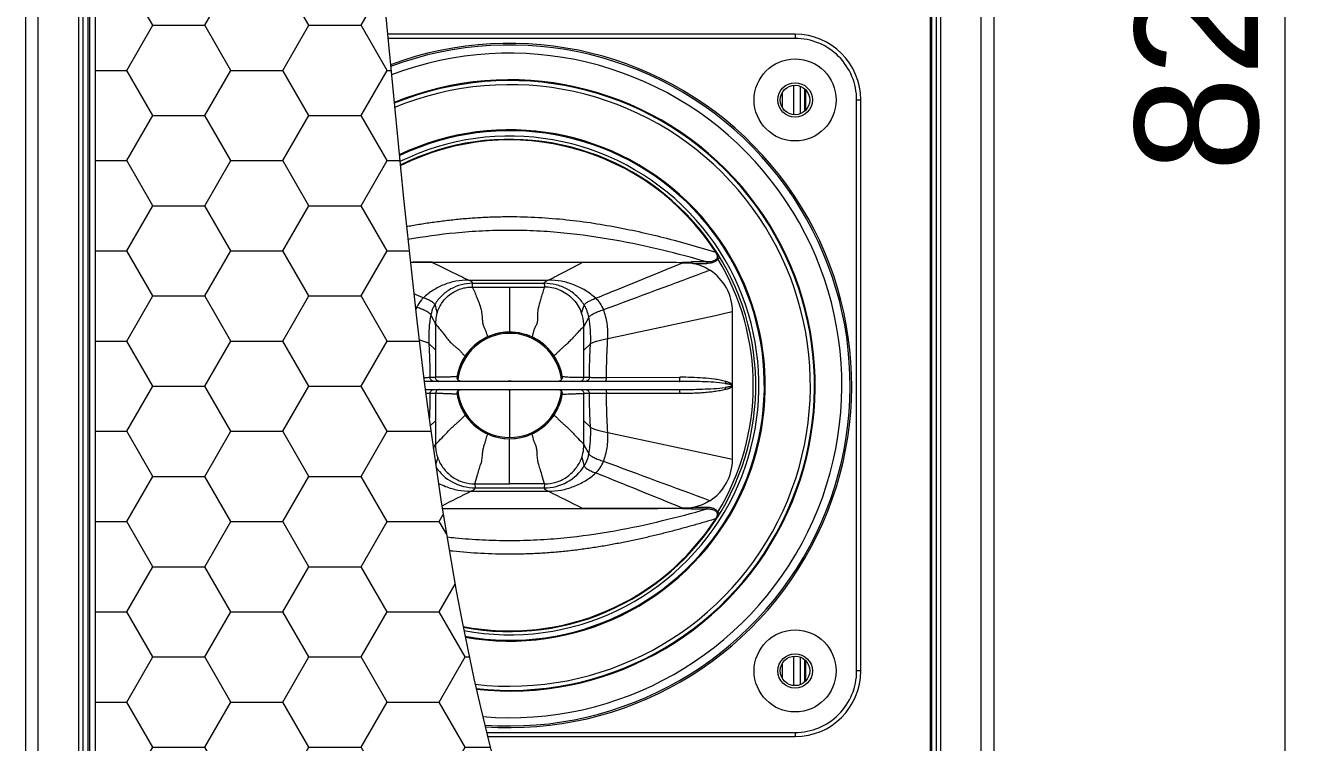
# Model space of a CAD drawing. Header units: millimetres. Extents: x 1177 to 2959, y 93 to 1353.
# Drawn here: x 1466.8 to 1623.3, y 764.9 to 852.3 of the extents above; entities that cross this region are included whole.
import ezdxf

# ---------------------------------------------------------------- set-up
doc = ezdxf.new("R2010")
doc.units = ezdxf.units.MM
doc.header["$LTSCALE"] = 0.1
doc.layers.get('0').update_dxf_attribs({"lineweight": 13})
doc.layers.get('Defpoints').update_dxf_attribs({"lineweight": 9})
doc.layers.add('标注', color=251, linetype='Continuous', lineweight=9)
doc.styles.get("Standard").update_dxf_attribs({"font": 'arial.ttf'})
doc.dimstyles.new('STANDARD 6', dxfattribs={"dimscale": 6, "dimtxt": 2.5, "dimasz": 1.5, "dimexe": 0.5, "dimexo": 0.5, "dimgap": 0.5, "dimtad": 1, "dimtoh": 1, "dimdec": 1, "dimzin": 9, "dimdsep": 46, "dimtxsty": 'Standard', "dimcen": 0, "dimclrd": 256, "dimclre": 256, "dimclrt": 256, "dimadec": 0, "dimazin": 0, "dimtp": 0.01, "dimtm": 0.01, "dimtfac": 1, "dimtdec": 1, "dimtofl": 0, "dimtmove": 0, "dimatfit": 3, "dimfxl": 1, "dimtolj": 1, "dimtzin": 4, "dimlwd": -1, "dimlwe": -1, "dimarcsym": 0})

# ---------------------------------------------------------------- blocks, each defined once
blk = doc.blocks.new('*D9')
at = {"layer": 'Defpoints', "color": 0, "transparency": 16777216}
for p in [(1583.77, 1261.93), (1583.77, 441.93), (1620.26, 441.93)]:
    blk.add_point(p, dxfattribs=at)
at = {"layer": '标注', "transparency": 16777216}
for p, q in [((1586.77, 1261.93), (1623.26, 1261.93)), ((1620.26, 1252.93), (1620.26, 450.93)), ((1586.77, 441.93), (1623.26, 441.93))]:
    blk.add_line(p, q, dxfattribs=at)
for points in [[(1618.76, 1252.93), (1621.76, 1252.93), (1620.26, 1261.93)], [(1618.76, 450.93), (1621.76, 450.93), (1620.26, 441.93)]]:
    blk.add_solid(points, dxfattribs=at)
at = {"layer": '标注', "transparency": 16777216, "insert": (1609.6, 851.93), "char_height": 15, "attachment_point": 5, "rotation": 90}
blk.add_mtext('\\A1;820', dxfattribs=at)

msp = doc.modelspace()

# ---------------------------------------------------------------- hatches: boundary and pattern name
at = {"layer": '标注'}
h = msp.add_hatch(dxfattribs=at)
h.set_pattern_fill('HONEY', color=256, scale=2)
h.set_pattern_definition([(0, (1177.4635, 93.427), (9.525, 5.49926), [6.35, -12.7]), (120, (1177.4635, 93.427), (-9.525, 5.49926), [6.35, -12.7]), (60, (1177.4635, 93.427), (2e-08, 10.998523), [-12.7, 6.35])])
edge = h.paths.add_edge_path()
edge.add_line((1475.3, 446.93), (1576.27, 446.93))
edge.add_line((1576.27, 446.93), (1576.27, 674.27))
edge.add_spline(control_points=[(1576.27, 674.27), (1564.79, 685.71), (1502.4, 755.33), (1521.47, 886.72), (1483.93, 977.45), (1475.3, 995.99)], knot_values=[32.949858, 32.949858, 32.949858, 32.949858, 80.87774, 314.174478, 375.459085, 375.459085, 375.459085, 375.459085], degree=3, periodic=0)
edge.add_line((1475.3, 995.99), (1475.3, 446.93))

# ---------------------------------------------------------------- linework, layer by layer
for p, q in [((1466.78, 1256.93), (1466.78, 446.93)), ((1468.31, 446.93), (1468.31, 1256.93)), ((1473.24, 1256.93), (1473.24, 446.93)), ((1473.74, 1256.93), (1473.74, 446.93)), ((1474.35, 1256.93), (1474.35, 446.93)), ((1474.55, 1256.93), (1474.55, 446.93)), ((1577.02, 1256.93), (1577.02, 446.93)), ((1577.22, 1256.93), (1577.22, 446.93)), ((1577.83, 446.93), (1577.83, 1256.93)), ((1578.33, 446.93), (1578.33, 1256.93)), ((1583.26, 446.93), (1583.26, 1256.93)), ((1584.79, 1256.93), (1584.79, 446.93)), ((1560.58, 851.23), (1510.89, 851.23)), ((1560.58, 851.23), (1560.58, 850.73)), ((1560.58, 850.73), (1510.93, 850.73)), ((1560.44, 841.47), (1560.44, 844.98)), ((1559.04, 842.33), (1559.04, 844.11)), ((1561.18, 844.88), (1561.18, 841.57)), ((1561.77, 841.9), (1561.77, 844.54)), ((1561.83, 844.46), (1561.83, 841.99)), ((1568.08, 843.23), (1568.58, 843.23)), ((1568.08, 773.63), (1568.08, 843.23)), ((1568.58, 773.63), (1568.58, 843.23)), ((1550.97, 824.73), (1550.91, 824.68)), ((1513.67, 823.44), (1516.35, 823.43)), ((1534.62, 823.43), (1516.35, 823.43)), ((1534.62, 823.43), (1546.85, 823.45)), ((1546.85, 823.39), (1546.85, 823.45)), ((1549.82, 823.48), (1547.95, 823.48)), ((1547.95, 823.39), (1547.95, 823.48)), ((1548.22, 823.3), (1549.82, 823.3)), ((1549.82, 823.48), (1549.82, 823.3)), ((1551.12, 824.24), (1550.97, 824.55)), ((1551.15, 823.87), (1551.41, 824.03)), ((1521.23, 820.43), (1525.78, 820.43)), ((1525.78, 820.43), (1526.32, 820.43)), ((1525.78, 820.43), (1525.78, 814.93)), ((1526.32, 820.43), (1530.03, 820.43)), ((1522.22, 818.02), (1522.21, 818.04)), ((1522.22, 818.03), (1522.21, 818.04)), ((1552.95, 808.54), (1552.95, 817.43)), ((1516.74, 815.93), (1516.73, 815.93)), ((1516.73, 815.83), (1516.73, 815.93)), ((1516.73, 815.83), (1516.73, 812.77)), ((1535.44, 816.74), (1534.83, 815.63)), ((1535.44, 816.74), (1534.83, 815.63)), ((1534.83, 809.43), (1534.83, 815.63)), ((1517.72, 814.71), (1517.72, 814.7)), ((1517.78, 814.65), (1517.79, 814.64)), ((1533.86, 814.63), (1533.85, 814.62)), ((1533.9, 814.66), (1533.89, 814.65)), ((1516.73, 812.77), (1515.93, 813.53)), ((1516.73, 812.77), (1516.73, 809.43)), ((1535.64, 813.5), (1534.83, 812.75)), ((1516.07, 809.43), (1516.73, 809.43)), ((1534.83, 809.43), (1535.5, 809.43)), ((1537.57, 809.42), (1546.54, 809.43)), ((1546.46, 808.93), (1515.37, 808.93)), ((1515.49, 807.93), (1546.47, 807.93)), ((1516.73, 807.43), (1516.07, 807.44)), ((1516.73, 807.43), (1516.73, 804.11)), ((1525.78, 807.89), (1525.78, 802.08)), ((1535.5, 807.44), (1534.83, 807.43)), ((1534.83, 804.12), (1534.83, 807.43)), ((1546.55, 807.44), (1537.57, 807.45)), ((1552.95, 799.43), (1552.95, 808.32)), ((1516.08, 803.49), (1516.73, 804.11)), ((1516.73, 804.11), (1516.73, 801.23)), ((1534.83, 804.12), (1535.64, 803.35)), ((1534.83, 801.23), (1534.83, 804.12)), ((1516.47, 800.74), (1516.73, 801.23)), ((1517.67, 802.2), (1517.68, 802.21)), ((1517.72, 802.25), (1517.73, 802.26)), ((1525.78, 796.43), (1525.78, 801.93)), ((1533.85, 802.25), (1533.86, 802.24)), ((1533.89, 802.21), (1533.9, 802.2)), ((1535.44, 800.12), (1534.83, 801.23)), ((1537.74, 802.71), (1552.95, 799.43)), ((1517.01, 799.62), (1516.75, 798.78)), ((1517.1, 799.4), (1517.01, 799.62)), ((1534.56, 799.63), (1534.47, 799.4)), ((1534.56, 799.63), (1534.87, 798.62)), ((1521.53, 796.43), (1521.81, 797.38)), ((1530.03, 796.43), (1529.76, 797.38)), ((1521.08, 795.53), (1530.49, 795.53)), ((1521.53, 796.43), (1521.57, 795.95)), ((1521.53, 796.43), (1525.78, 796.43)), ((1526.31, 796.43), (1525.78, 796.43)), ((1530.03, 796.43), (1526.31, 796.43)), ((1530.03, 796.43), (1530, 795.95)), ((1517.56, 793.43), (1534.64, 793.43)), ((1546.86, 793.47), (1546.86, 793.41)), ((1547.94, 793.38), (1547.95, 793.47)), ((1547.94, 793.38), (1549.82, 793.38)), ((1549.82, 793.57), (1548.22, 793.57)), ((1549.82, 793.57), (1549.82, 793.38)), ((1550.91, 792.18), (1550.98, 792.32)), ((1550.91, 792.18), (1550.97, 792.14)), ((1551.15, 792.99), (1551.41, 792.83)), ((1560.44, 771.89), (1560.44, 775.4)), ((1561.18, 775.3), (1561.18, 771.99)), ((1561.77, 772.32), (1561.77, 774.96)), ((1561.83, 774.88), (1561.83, 772.41)), ((1559.04, 772.75), (1559.04, 774.53)), ((1568.58, 773.63), (1568.08, 773.63)), ((1522.96, 766.13), (1560.58, 766.13)), ((1523.08, 765.63), (1560.58, 765.63)), ((1560.58, 766.13), (1560.58, 765.63))]:
    msp.add_line(p, q)
for centre, radius in [((1560.58, 843.23), 5), ((1560.58, 843.23), 2.1), ((1560.57, 843.22), 1.8), ((1560.58, 773.63), 5), ((1560.58, 773.63), 2.1), ((1560.57, 773.64), 1.8)]:
    msp.add_circle(centre, radius)
for centre, radius, start, end in [((1560.58, 843.23), 8, 0, 90), ((1525.78, 808.43), 41.7, 265.8803, 110.4033), ((1525.78, 808.43), 41.5, 265.792, 110.4767), ((1560.58, 843.23), 7.5, 359.9996, 90.0004), ((1525.78, 808.43), 40.5, 265.3405, 110.8548), ((1525.78, 808.43), 37.25, 263.7406, 112.2288), ((1525.78, 808.43), 37.16, 263.691, 112.2722), ((1525.78, 808.43), 36.66, 263.4263, 112.5044), ((1525.78, 808.43), 31.16, 259.9934, 115.6052), ((1525.78, 808.43), 31.05, 259.9139, 115.6787), ((1525.78, 808.43), 30.39, 259.4262, 116.1305), ((1525.78, 808.43), 30, 259.1253, 116.4104), ((1525.78, 808.43), 29.92, 32.894, 116.4662), ((1545.58, 821.99), 5.97, 25.4173, 26.8227), ((1517.1, -1134.07), 1957.51, 90.02184, 90.10027), ((1525.78, 808.43), 29.7, 328.6722, 31.3277), ((1054.48, 2136.88), 1404.75, 290.09859, 290.66274), ((1546.95, 817.43), 6, 359.998, 57.5138), ((1525.75, 2640.61), 1819.34, 269.84275, 270.14903), ((1387.71, 833.07), 134.12, 354.5938, 354.7873), ((1525.75, 3066.33), 2245.45, 269.88577, 270.10826), ((1674.1, 832.89), 144.61, 184.7629, 184.942), ((1964.85, 2024.45), 1287.81, 249.52025, 249.52962), ((1866.9, 994.28), 392.97, 206.8111, 206.9904), ((1845.96, 919.45), 344.5, 197.0766, 197.2468), ((1521.26, 815.93), 4.52, 168.062, 179.9509), ((1530.12, 815.66), 4.71, 19.4525, 22.519), ((1203.71, 922.77), 347.27, 342.3085, 342.4801), ((1530.01, 815.63), 4.82, 3.6819, 19.417), ((889.48, 3851.21), 3105.48, 282.049, 282.33602), ((1530.07, 815.63), 4.76, 0.0001, 3.6806), ((1525.78, 808.43), 6.5, 9.5988, 170.4018), ((1525.78, 808.43), 6.35, 6.1108, 173.894), ((1525.78, 808.43), 6.5, 65.1593, 89.9983), ((1525.79, 808.43), 6.51, 146.7713, 170.3998), ((1525.78, 808.43), 6.35, 186.1061, 353.8913), ((1525.78, 808.43), 0.539, 69.2995, 110.9813), ((1525.78, 808.43), 0.539, 249.1846, 290.8154), ((1525.78, 808.43), 6.5, 189.5976, 350.403), ((1521.49, 801.23), 4.76, 179.9955, 183.6807), ((1525.78, 808.43), 6.5, 245.3601, 294.6438), ((1530.07, 801.23), 4.76, 356.3213, 0.0043), ((1521.55, 801.24), 4.82, 183.6819, 199.6067), ((236.4, -2742.01), 3772.54, 69.61985, 69.8299), ((1546.95, 799.43), 6, 302.5997, 0.0021), ((548.39, -1653.5), 2642.84, 67.80259, 68.0503), ((1792.88, 252.23), 607.5, 116.5779, 116.95442), ((1525.78, 2960.92), 2164.97, 269.88848, 270.11153), ((1259.46, 254.34), 605.27, 62.95742, 63.39818), ((1534.86, 2650.58), 1857.15, 269.99301, 270.37016), ((1525.78, 808.43), 29.92, 259.0654, 327.106), ((1539.01, 797.96), 13.23, 334.8005, 336.2283), ((1560.58, 773.63), 8, 270, 0), ((1560.58, 773.63), 7.5, 269.9996, 0.0004)]:
    msp.add_arc(centre, radius, start, end)
for points, knots in [([(1513.2, 827.81), (1513.44, 827.85), (1514.21, 827.99), (1515.53, 828.21), (1517.18, 828.44), (1518.86, 828.64), (1520.27, 828.78), (1521.42, 828.86), (1522.29, 828.91), (1523.16, 828.96), (1524.03, 828.98), (1524.91, 829.01), (1525.49, 829.01), (1525.78, 829.01)], [0.5055014, 0.5055014, 0.5055014, 0.5055014, 0.533314, 0.5973564, 0.6624472, 0.7285382, 0.7955204, 0.8292987, 0.8632366, 0.8973058, 0.9314753, 0.9657232, 1, 1, 1, 1]), ([(1525.78, 829.01), (1526.95, 829.01), (1529.27, 828.94), (1533.77, 828.58), (1539.13, 827.75), (1545.19, 826.35), (1549.05, 825.25), (1550.91, 824.68)], [0, 0, 0, 0, 0.136771, 0.271481, 0.529672, 0.771573, 1, 1, 1, 1]), ([(1549.82, 823.48), (1548.02, 824), (1544.31, 824.99), (1538.51, 826.23), (1533.39, 826.96), (1529.1, 827.28), (1525.78, 827.36), (1522.47, 827.28), (1518.32, 826.97), (1515.3, 826.55), (1513.37, 826.21)], [0, 0, 0, 0, 0.1146577, 0.2357414, 0.3646453, 0.431819, 0.5000014, 0.5681836, 0.6353573, 0.7554801, 0.7554801, 0.7554801, 0.7554801]), ([(1520.76, 821.28), (1520.39, 821.44), (1518.91, 822.13), (1517.44, 822.86), (1516.35, 823.43)], [0, 0, 0, 0, 0.247589, 1, 1, 1, 1]), ([(1530.48, 821.28), (1530.83, 821.44), (1532.23, 822.13), (1533.6, 822.86), (1534.62, 823.43)], [0, 0, 0, 0, 0.247308, 1, 1, 1, 1]), ([(1546.85, 823.39), (1545.83, 823.4), (1543.8, 823.41), (1540.74, 823.42), (1537.68, 823.43), (1535.64, 823.43), (1534.62, 823.43)], [0, 0, 0, 0, 0.25, 0.5, 0.75, 1, 1, 1, 1]), ([(1536.27, 819.07), (1537.15, 819.42), (1540.69, 820.84), (1544.21, 822.29), (1546.85, 823.39)], [0, 0, 0, 0, 0.249446, 1, 1, 1, 1]), ([(1546.85, 823.45), (1547.04, 823.45), (1547.4, 823.46), (1547.76, 823.47), (1547.95, 823.48)], [0, 0, 0, 0, 0.500099, 1, 1, 1, 1]), ([(1546.85, 823.39), (1547.04, 823.39), (1547.4, 823.38), (1547.77, 823.39), (1547.95, 823.39)], [0, 0, 0, 0, 0.500751, 1, 1, 1, 1]), ([(1547.95, 823.39), (1547.95, 823.39), (1547.96, 823.38), (1547.98, 823.36), (1548.01, 823.35), (1548.04, 823.34), (1548.09, 823.33), (1548.15, 823.31), (1548.2, 823.3), (1548.22, 823.3)], [0, 0, 0, 0, 0.057803, 0.11944, 0.244064, 0.369663, 0.495584, 0.747721, 1, 1, 1, 1]), ([(1548.22, 823.3), (1548.57, 823.22), (1549.24, 823.01), (1549.88, 822.68), (1550.17, 822.49)], [0, 0, 0, 0, 0.500455, 1, 1, 1, 1]), ([(1551.12, 824.24), (1551.12, 824.17), (1551.1, 824.02), (1551, 823.84), (1550.84, 823.7), (1550.65, 823.6), (1550.45, 823.53), (1550.24, 823.49), (1550.03, 823.48), (1549.89, 823.48), (1549.82, 823.48)], [0, 0, 0, 0, 0.124786, 0.249697, 0.374775, 0.499947, 0.625157, 0.750167, 0.875004, 1, 1, 1, 1]), ([(1551.15, 823.87), (1551.12, 823.82), (1551.05, 823.71), (1550.86, 823.54), (1550.57, 823.4), (1550.2, 823.31), (1549.94, 823.3), (1549.82, 823.3)], [0, 0, 0, 0, 0.124998, 0.250072, 0.499717, 0.749777, 1, 1, 1, 1]), ([(1551.19, 824.39), (1551.2, 824.37), (1551.19, 824.33), (1551.16, 824.28), (1551.13, 824.25), (1551.12, 824.24)], [0, 0, 0, 0, 0.367056, 0.651722, 1, 1, 1, 1]), ([(1551.15, 823.87), (1551.15, 823.94), (1551.14, 824.06), (1551.13, 824.18), (1551.12, 824.24)], [0, 0, 0, 0, 0.501385, 1, 1, 1, 1]), ([(1520.76, 821.28), (1520.25, 821.28), (1519.23, 821.18), (1517.77, 820.75), (1516.42, 820.07), (1515.62, 819.46), (1515.26, 819.12)], [0, 0, 0, 0, 0.252362, 0.503218, 0.752318, 1, 1, 1, 1]), ([(1521.28, 820.88), (1520.81, 820.88), (1519.88, 820.76), (1518.58, 820.24), (1517.46, 819.41), (1516.88, 818.68), (1516.65, 818.29)], [0, 0, 0, 0, 0.251301, 0.501695, 0.751178, 1, 1, 1, 1]), ([(1516.95, 817.31), (1517.02, 817.53), (1517.2, 817.97), (1517.57, 818.58), (1518.03, 819.12), (1518.57, 819.58), (1519.18, 819.96), (1519.83, 820.23), (1520.52, 820.4), (1521, 820.43), (1521.23, 820.43)], [0, 0, 0, 0, 0.125005, 0.250001, 0.374998, 0.499999, 0.624997, 0.749999, 0.874999, 1, 1, 1, 1]), ([(1521.28, 820.88), (1521.28, 820.9), (1521.27, 820.94), (1521.24, 820.99), (1521.19, 821.03), (1521.1, 821.1), (1520.95, 821.18), (1520.83, 821.24), (1520.76, 821.28)], [0, 0, 0, 0, 0.072719, 0.156, 0.256069, 0.374662, 0.661566, 1, 1, 1, 1]), ([(1521.23, 820.43), (1521.34, 820.22), (1521.47, 819.9), (1521.65, 819.47), (1521.81, 819.07), (1522.01, 818.6), (1522.15, 818.22), (1522.21, 818.04)], [0, 0, 0, 0, 0.273571, 0.405779, 0.534359, 0.778223, 1, 1, 1, 1]), ([(1530.03, 820.43), (1529.95, 820.22), (1529.85, 819.9), (1529.72, 819.48), (1529.6, 819.08), (1529.46, 818.61), (1529.36, 818.23), (1529.32, 818.05)], [0, 0, 0, 0, 0.273143, 0.405402, 0.533915, 0.777553, 1, 1, 1, 1]), ([(1530, 820.88), (1529.99, 820.9), (1530, 820.93), (1530.02, 820.99), (1530.07, 821.03), (1530.13, 821.08), (1530.21, 821.13), (1530.29, 821.18), (1530.38, 821.23), (1530.45, 821.26), (1530.48, 821.28)], [0, 0, 0, 0, 0.074911, 0.1591, 0.260366, 0.380683, 0.514968, 0.664172, 0.826947, 1, 1, 1, 1]), ([(1534.87, 818.22), (1534.62, 818.63), (1534, 819.38), (1532.81, 820.23), (1531.45, 820.76), (1530.48, 820.88), (1530, 820.88)], [0, 0, 0, 0, 0.248793, 0.498243, 0.748636, 1, 1, 1, 1]), ([(1531.83, 820.08), (1531.54, 820.2), (1530.95, 820.37), (1530.33, 820.43), (1530.03, 820.43)], [0, 0, 0, 0, 0.510052, 1, 1, 1, 1]), ([(1536.27, 819.07), (1535.88, 819.42), (1535.03, 820.05), (1533.61, 820.74), (1532.08, 821.18), (1531.02, 821.28), (1530.48, 821.28)], [0, 0, 0, 0, 0.247672, 0.496726, 0.74757, 1, 1, 1, 1]), ([(1531.83, 820.08), (1532.13, 819.96), (1532.69, 819.67), (1533.44, 819.06), (1534.05, 818.32), (1534.35, 817.76), (1534.47, 817.47)], [0, 0, 0, 0, 0.249997, 0.500008, 0.750008, 1, 1, 1, 1]), ([(1515.26, 819.12), (1515.18, 819.04), (1514.86, 818.7), (1514.61, 818.29), (1514.47, 817.96)], [0, 0, 0, 0, 0.23964, 1, 1, 1, 1]), ([(1516.65, 818.29), (1516.63, 818.32), (1516.59, 818.4), (1516.49, 818.5), (1516.35, 818.61), (1516.11, 818.75), (1515.74, 818.93), (1515.43, 819.05), (1515.26, 819.12)], [0, 0, 0, 0, 0.071937, 0.159161, 0.263794, 0.385291, 0.671391, 1, 1, 1, 1]), ([(1534.87, 818.22), (1534.89, 818.26), (1534.93, 818.34), (1535.04, 818.44), (1535.18, 818.55), (1535.42, 818.69), (1535.79, 818.87), (1536.1, 819), (1536.27, 819.07)], [0, 0, 0, 0, 0.072532, 0.16022, 0.265104, 0.386649, 0.672307, 1, 1, 1, 1]), ([(1537.21, 817.68), (1537.1, 817.95), (1536.84, 818.45), (1536.47, 818.88), (1536.27, 819.07)], [0, 0, 0, 0, 0.51705, 1, 1, 1, 1]), ([(1516.18, 817.03), (1516.16, 817.07), (1516.09, 817.16), (1515.96, 817.27), (1515.79, 817.39), (1515.49, 817.55), (1515.05, 817.74), (1514.67, 817.89), (1514.47, 817.96)], [0, 0, 0, 0, 0.072135, 0.159855, 0.264718, 0.386279, 0.672973, 1, 1, 1, 1]), ([(1516.18, 817.03), (1516.07, 816.48), (1515.91, 815.31), (1515.9, 814.13), (1515.93, 813.53)], [0, 0, 0, 0, 0.481249, 1, 1, 1, 1]), ([(1516.65, 818.29), (1516.59, 818.19), (1516.38, 817.8), (1516.24, 817.36), (1516.18, 817.03)], [0, 0, 0, 0, 0.241931, 1, 1, 1, 1]), ([(1516.95, 817.31), (1516.92, 817.23), (1516.88, 817.09), (1516.85, 816.94), (1516.83, 816.86)], [0, 0, 0, 0, 0.499995, 1, 1, 1, 1]), ([(1523.14, 814.37), (1523.12, 814.41), (1523.08, 814.51), (1523, 814.71), (1522.93, 814.94), (1522.84, 815.17), (1522.72, 815.42), (1522.61, 815.67), (1522.54, 815.95), (1522.51, 816.18), (1522.49, 816.43), (1522.46, 816.81), (1522.43, 817.22), (1522.34, 817.66), (1522.26, 817.9), (1522.22, 818.02)], [0, 0, 0, 0, 0.03776, 0.079718, 0.173793, 0.224664, 0.277545, 0.388033, 0.445671, 0.506172, 0.571129, 0.641739, 0.80378, 0.89695, 1, 1, 1, 1]), ([(1529.32, 818.05), (1529.28, 817.93), (1529.23, 817.69), (1529.19, 817.33), (1529.17, 817), (1529.18, 816.7), (1529.17, 816.43), (1529.15, 816.18), (1529.09, 815.95), (1529, 815.74), (1528.9, 815.55), (1528.8, 815.36), (1528.72, 815.18), (1528.67, 814.99), (1528.63, 814.8), (1528.6, 814.63), (1528.56, 814.47), (1528.53, 814.38), (1528.52, 814.33)], [0, 0, 0, 0, 0.101407, 0.193796, 0.278375, 0.355951, 0.426907, 0.491843, 0.552433, 0.610677, 0.667346, 0.72223, 0.774949, 0.825839, 0.874741, 0.920634, 0.962479, 1, 1, 1, 1]), ([(1535.44, 816.74), (1535.39, 817.01), (1535.25, 817.52), (1535.01, 818), (1534.87, 818.22)], [0, 0, 0, 0, 0.513363, 1, 1, 1, 1]), ([(1535.44, 816.74), (1535.46, 816.78), (1535.53, 816.87), (1535.67, 816.98), (1535.85, 817.1), (1536.15, 817.26), (1536.61, 817.46), (1537, 817.6), (1537.21, 817.68)], [0, 0, 0, 0, 0.07218, 0.160132, 0.265218, 0.386909, 0.673493, 1, 1, 1, 1]), ([(1537.74, 814.15), (1537.78, 814.77), (1537.73, 815.98), (1537.42, 817.14), (1537.21, 817.68)], [0, 0, 0, 0, 0.522062, 1, 1, 1, 1]), ([(1516.74, 815.93), (1516.93, 815.71), (1517.29, 815.29), (1517.63, 814.85), (1517.78, 814.65)], [0, 0, 0, 0, 0.529075, 1, 1, 1, 1]), ([(1534.83, 815.63), (1534.65, 815.46), (1534.32, 815.13), (1534, 814.79), (1533.86, 814.63)], [0, 0, 0, 0, 0.530197, 1, 1, 1, 1]), ([(1535.64, 813.5), (1535.67, 814.06), (1535.67, 815.15), (1535.53, 816.22), (1535.44, 816.74)], [0, 0, 0, 0, 0.51622, 1, 1, 1, 1]), ([(1515.93, 813.53), (1515.9, 813.56), (1515.81, 813.62), (1515.64, 813.69), (1515.43, 813.77), (1515.12, 813.86), (1514.89, 813.92), (1514.75, 813.96)], [0, 0, 0, 0, 0.0621519, 0.1449643, 0.2483141, 0.3706863, 0.5735512, 0.5735512, 0.5735512, 0.5735512]), ([(1517.79, 814.64), (1517.94, 814.44), (1518.15, 814.17), (1518.43, 813.83), (1518.63, 813.63), (1518.81, 813.46), (1518.99, 813.32), (1519.15, 813.18), (1519.36, 813.02), (1519.59, 812.81), (1519.81, 812.59), (1519.97, 812.4), (1520.09, 812.26), (1520.21, 812.12), (1520.3, 812.03), (1520.35, 812)], [0, 0, 0, 0, 0.198368, 0.282663, 0.357907, 0.425529, 0.487074, 0.543988, 0.597549, 0.698837, 0.798664, 0.849464, 0.900418, 0.950851, 1, 1, 1, 1]), ([(1523.14, 814.37), (1522.57, 814.11), (1521.51, 813.45), (1520.68, 812.5), (1520.35, 812)], [0, 0, 0, 0, 0.506606, 1, 1, 1, 1]), ([(1525.78, 814.93), (1525.55, 814.93), (1525.09, 814.91), (1524.19, 814.76), (1523.54, 814.55), (1523.14, 814.37)], [0, 0, 0, 0, 0.255702, 0.510141, 1, 1, 1, 1]), ([(1531.19, 812.05), (1530.86, 812.53), (1530.07, 813.43), (1529.06, 814.08), (1528.51, 814.33)], [0, 0, 0, 0, 0.492712, 1, 1, 1, 1]), ([(1533.85, 814.62), (1533.69, 814.45), (1533.41, 814.13), (1532.99, 813.71), (1532.62, 813.36), (1532.29, 813.08), (1532, 812.82), (1531.73, 812.55), (1531.47, 812.28), (1531.29, 812.12), (1531.19, 812.05)], [0, 0, 0, 0, 0.186358, 0.345047, 0.480585, 0.596138, 0.698829, 0.799185, 0.901346, 1, 1, 1, 1]), ([(1535.64, 813.5), (1535.67, 813.54), (1535.76, 813.6), (1535.93, 813.67), (1536.14, 813.75), (1536.51, 813.86), (1537.05, 814), (1537.5, 814.1), (1537.74, 814.15)], [0, 0, 0, 0, 0.0623, 0.145205, 0.248598, 0.370971, 0.66372, 1, 1, 1, 1]), ([(1537.57, 809.42), (1537.59, 810.6), (1537.63, 812.18), (1537.72, 813.75), (1537.74, 814.15)], [0, 0, 0, 0, 0.749886, 1, 1, 1, 1]), ([(1515.93, 813.53), (1515.95, 813.18), (1516.02, 811.82), (1516.06, 810.45), (1516.07, 809.43)], [0, 0, 0, 0, 0.25015, 1, 1, 1, 1]), ([(1535.5, 809.43), (1535.51, 810.45), (1535.55, 811.81), (1535.62, 813.16), (1535.64, 813.5)], [0, 0, 0, 0, 0.749892, 1, 1, 1, 1]), ([(1532.19, 809.52), (1532.12, 809.97), (1531.87, 810.86), (1531.44, 811.67), (1531.19, 812.05)], [0, 0, 0, 0, 0.507166, 1, 1, 1, 1]), ([(1515.3, 809.42), (1515.32, 809.42), (1515.49, 809.42), (1515.75, 809.42), (1515.99, 809.42), (1516.07, 809.43)], [0.6310203, 0.6310203, 0.6310203, 0.6310203, 0.6549105, 0.8776645, 1, 1, 1, 1]), ([(1516.56, 808.93), (1516.5, 808.93), (1516.37, 808.96), (1516.21, 809.07), (1516.1, 809.23), (1516.07, 809.36), (1516.07, 809.43)], [0, 0, 0, 0, 0.248063, 0.497256, 0.748055, 1, 1, 1, 1]), ([(1519.37, 809.52), (1519.29, 809.51), (1519.13, 809.5), (1518.91, 809.48), (1518.7, 809.47), (1518.35, 809.45), (1517.92, 809.44), (1517.33, 809.43), (1516.95, 809.43), (1516.73, 809.43)], [0, 0, 0, 0, 0.096534, 0.178347, 0.255397, 0.337542, 0.568645, 0.750479, 1, 1, 1, 1]), ([(1517.23, 808.93), (1517.16, 808.93), (1517.03, 808.96), (1516.87, 809.07), (1516.76, 809.24), (1516.73, 809.37), (1516.73, 809.43)], [0, 0, 0, 0, 0.248024, 0.497156, 0.747963, 1, 1, 1, 1]), ([(1519.87, 808.93), (1519.8, 808.93), (1519.65, 808.96), (1519.47, 809.1), (1519.37, 809.3), (1519.36, 809.44), (1519.37, 809.52)], [0, 0, 0, 0, 0.250057, 0.500016, 0.749968, 1, 1, 1, 1]), ([(1532.19, 809.52), (1532.2, 809.44), (1532.2, 809.3), (1532.09, 809.1), (1531.92, 808.96), (1531.77, 808.93), (1531.7, 808.93)], [0, 0, 0, 0, 0.250034, 0.499982, 0.749946, 1, 1, 1, 1]), ([(1532.19, 809.52), (1532.35, 809.51), (1532.65, 809.48), (1533.15, 809.45), (1533.65, 809.44), (1534.24, 809.43), (1534.61, 809.43), (1534.83, 809.43)], [0, 0, 0, 0, 0.178864, 0.338168, 0.569393, 0.751197, 1, 1, 1, 1]), ([(1534.34, 808.93), (1534.41, 808.93), (1534.54, 808.96), (1534.7, 809.07), (1534.81, 809.24), (1534.83, 809.37), (1534.83, 809.43)], [0, 0, 0, 0, 0.247743, 0.496955, 0.74776, 1, 1, 1, 1]), ([(1535.5, 809.43), (1535.5, 809.36), (1535.47, 809.23), (1535.36, 809.07), (1535.2, 808.96), (1535.07, 808.93), (1535.01, 808.93)], [0, 0, 0, 0, 0.251927, 0.502715, 0.751919, 1, 1, 1, 1]), ([(1535.5, 809.43), (1535.58, 809.42), (1535.82, 809.42), (1536.27, 809.42), (1536.88, 809.42), (1537.33, 809.42), (1537.57, 809.42)], [0, 0, 0, 0, 0.122356, 0.34511, 0.647112, 1, 1, 1, 1]), ([(1537.5, 808.93), (1537.51, 808.93), (1537.52, 808.95), (1537.53, 808.98), (1537.54, 809.02), (1537.56, 809.11), (1537.57, 809.24), (1537.57, 809.36), (1537.57, 809.42)], [0, 0, 0, 0, 0.037262, 0.101917, 0.196724, 0.319443, 0.632848, 1, 1, 1, 1]), ([(1546.46, 808.93), (1546.47, 808.93), (1546.48, 808.94), (1546.5, 808.99), (1546.52, 809.1), (1546.54, 809.25), (1546.54, 809.37), (1546.54, 809.43)], [0, 0, 0, 0, 0.031677, 0.090417, 0.311993, 0.642314, 1, 1, 1, 1]), ([(1552.12, 808.93), (1551.89, 808.99), (1551.44, 809.09), (1550.51, 809.23), (1549.34, 809.34), (1547.94, 809.42), (1547.01, 809.43), (1546.54, 809.43)], [0, 0, 0, 0, 0.125048, 0.250129, 0.500093, 0.750051, 1, 1, 1, 1]), ([(1516.07, 807.44), (1515.98, 807.44), (1515.81, 807.44), (1515.64, 807.45), (1515.56, 807.45)], [0, 0, 0, 0, 0.1224173, 0.2469014, 0.2469014, 0.2469014, 0.2469014]), ([(1516.07, 807.44), (1516.07, 807.1), (1516.05, 806.05), (1516.01, 804.99), (1515.98, 804.28)], [0, 0, 0, 0, 0.2498323, 0.771042, 0.771042, 0.771042, 0.771042]), ([(1516.07, 807.44), (1516.07, 807.5), (1516.1, 807.63), (1516.21, 807.8), (1516.37, 807.91), (1516.5, 807.93), (1516.56, 807.93)], [0, 0, 0, 0, 0.251931, 0.502719, 0.751922, 1, 1, 1, 1]), ([(1517.23, 807.93), (1517.16, 807.93), (1517.03, 807.91), (1516.87, 807.79), (1516.76, 807.63), (1516.73, 807.5), (1516.73, 807.43)], [0, 0, 0, 0, 0.247738, 0.496949, 0.747757, 1, 1, 1, 1]), ([(1519.37, 807.35), (1519.33, 807.35), (1519.25, 807.36), (1519.14, 807.36), (1519.06, 807.37), (1519.01, 807.37), (1518.96, 807.38), (1518.89, 807.38), (1518.8, 807.39), (1518.7, 807.39), (1518.59, 807.4), (1518.43, 807.41), (1518.19, 807.42), (1517.83, 807.43), (1517.45, 807.43), (1517.07, 807.43), (1516.85, 807.43), (1516.73, 807.43)], [0, 0, 0, 0, 0.050465, 0.09628, 0.117826, 0.138655, 0.158797, 0.178327, 0.216776, 0.255348, 0.295208, 0.337567, 0.4367, 0.568618, 0.750387, 0.865536, 1, 1, 1, 1]), ([(1519.37, 807.35), (1519.36, 807.42), (1519.37, 807.57), (1519.47, 807.77), (1519.65, 807.9), (1519.8, 807.93), (1519.87, 807.93)], [0, 0, 0, 0, 0.250031, 0.49999, 0.749943, 1, 1, 1, 1]), ([(1531.7, 807.93), (1531.77, 807.93), (1531.92, 807.9), (1532.09, 807.77), (1532.2, 807.57), (1532.2, 807.42), (1532.19, 807.35)], [0, 0, 0, 0, 0.250058, 0.500017, 0.749971, 1, 1, 1, 1]), ([(1532.19, 807.35), (1532.35, 807.36), (1532.65, 807.38), (1533.15, 807.41), (1533.65, 807.43), (1534.23, 807.43), (1534.61, 807.43), (1534.83, 807.43)], [0, 0, 0, 0, 0.178423, 0.337614, 0.568652, 0.750379, 1, 1, 1, 1]), ([(1534.34, 807.93), (1534.41, 807.93), (1534.54, 807.91), (1534.7, 807.79), (1534.81, 807.63), (1534.83, 807.5), (1534.83, 807.43)], [0, 0, 0, 0, 0.248019, 0.497149, 0.747958, 1, 1, 1, 1]), ([(1535.01, 807.93), (1535.07, 807.93), (1535.2, 807.91), (1535.36, 807.8), (1535.47, 807.63), (1535.5, 807.5), (1535.5, 807.44)], [0, 0, 0, 0, 0.248059, 0.49725, 0.74805, 1, 1, 1, 1]), ([(1537.57, 807.45), (1537.33, 807.45), (1536.88, 807.45), (1536.27, 807.45), (1535.82, 807.44), (1535.58, 807.44), (1535.5, 807.44)], [0, 0, 0, 0, 0.35285, 0.654845, 0.877619, 1, 1, 1, 1]), ([(1535.64, 803.35), (1535.62, 803.69), (1535.55, 805.06), (1535.51, 806.42), (1535.5, 807.44)], [0, 0, 0, 0, 0.250252, 1, 1, 1, 1]), ([(1537.5, 807.93), (1537.51, 807.93), (1537.52, 807.92), (1537.53, 807.89), (1537.54, 807.84), (1537.56, 807.76), (1537.57, 807.62), (1537.57, 807.51), (1537.57, 807.45)], [0, 0, 0, 0, 0.037389, 0.102148, 0.196966, 0.319623, 0.632869, 1, 1, 1, 1]), ([(1537.74, 802.71), (1537.72, 803.1), (1537.63, 804.68), (1537.59, 806.26), (1537.57, 807.45)], [0, 0, 0, 0, 0.250306, 1, 1, 1, 1]), ([(1552.05, 808.68), (1551.59, 808.74), (1550.66, 808.82), (1549.26, 808.89), (1547.86, 808.92), (1546.93, 808.93), (1546.46, 808.93)], [0, 0, 0, 0, 0.248571, 0.498691, 0.749266, 1, 1, 1, 1]), ([(1546.47, 807.93), (1546.94, 807.93), (1547.87, 807.94), (1549.27, 807.98), (1550.66, 808.05), (1551.59, 808.12), (1552.05, 808.18)], [0, 0, 0, 0, 0.250735, 0.50131, 0.751429, 1, 1, 1, 1]), ([(1546.55, 807.44), (1546.55, 807.5), (1546.54, 807.61), (1546.53, 807.77), (1546.51, 807.87), (1546.49, 807.92), (1546.48, 807.93), (1546.47, 807.93)], [0, 0, 0, 0, 0.357768, 0.688029, 0.909547, 0.968292, 1, 1, 1, 1]), ([(1552.12, 807.93), (1551.9, 807.88), (1551.44, 807.78), (1550.74, 807.67), (1550.05, 807.59), (1549.35, 807.53), (1548.65, 807.49), (1548.07, 807.46), (1547.6, 807.45), (1547.25, 807.44), (1546.9, 807.44), (1546.66, 807.43), (1546.55, 807.44)], [0, 0, 0, 0, 0.125051, 0.250072, 0.375073, 0.500065, 0.625052, 0.750035, 0.812527, 0.875017, 0.937509, 1, 1, 1, 1]), ([(1552.12, 808.93), (1552.12, 808.91), (1552.09, 808.83), (1552.07, 808.74), (1552.05, 808.68)], [0, 0, 0, 0, 0.260266, 1, 1, 1, 1]), ([(1552.05, 808.68), (1552.12, 808.67), (1552.24, 808.66), (1552.39, 808.63), (1552.5, 808.61), (1552.62, 808.58), (1552.71, 808.56), (1552.79, 808.54), (1552.83, 808.52), (1552.86, 808.5), (1552.89, 808.49), (1552.91, 808.46), (1552.91, 808.44), (1552.91, 808.43)], [0, 0, 0, 0, 0.249912, 0.37487, 0.499821, 0.624829, 0.749858, 0.812365, 0.874842, 0.906071, 0.937357, 0.968658, 1, 1, 1, 1]), ([(1552.91, 808.43), (1552.91, 808.42), (1552.91, 808.4), (1552.89, 808.38), (1552.86, 808.36), (1552.83, 808.34), (1552.79, 808.33), (1552.71, 808.3), (1552.62, 808.28), (1552.5, 808.26), (1552.39, 808.24), (1552.24, 808.21), (1552.12, 808.19), (1552.05, 808.18)], [0, 0, 0, 0, 0.031373, 0.062661, 0.093995, 0.125211, 0.187692, 0.250193, 0.375215, 0.500214, 0.625157, 0.750106, 1, 1, 1, 1]), ([(1552.12, 807.93), (1552.12, 807.96), (1552.09, 808.04), (1552.07, 808.12), (1552.05, 808.18)], [0, 0, 0, 0, 0.271845, 1, 1, 1, 1]), ([(1552.12, 808.93), (1552.2, 808.91), (1552.31, 808.88), (1552.45, 808.83), (1552.56, 808.79), (1552.65, 808.75), (1552.72, 808.72), (1552.77, 808.69), (1552.82, 808.66), (1552.87, 808.62), (1552.91, 808.59), (1552.94, 808.56), (1552.95, 808.54)], [0, 0, 0, 0, 0.249578, 0.374382, 0.499276, 0.624102, 0.686756, 0.749401, 0.811413, 0.873386, 0.937421, 1, 1, 1, 1]), ([(1552.95, 808.32), (1552.94, 808.31), (1552.91, 808.28), (1552.87, 808.24), (1552.82, 808.21), (1552.77, 808.18), (1552.72, 808.15), (1552.65, 808.11), (1552.56, 808.07), (1552.45, 808.03), (1552.31, 807.98), (1552.2, 807.95), (1552.12, 807.93)], [0, 0, 0, 0, 0.062587, 0.126648, 0.188575, 0.250568, 0.313223, 0.375898, 0.500718, 0.625617, 0.750424, 1, 1, 1, 1]), ([(1552.91, 808.43), (1552.93, 808.45), (1552.95, 808.48), (1552.95, 808.52), (1552.95, 808.54)], [0, 0, 0, 0, 0.499021, 1, 1, 1, 1]), ([(1552.95, 808.32), (1552.95, 808.34), (1552.95, 808.38), (1552.93, 808.42), (1552.91, 808.43)], [0, 0, 0, 0, 0.50098, 1, 1, 1, 1]), ([(1519.37, 807.35), (1519.45, 806.89), (1519.7, 806), (1520.13, 805.19), (1520.39, 804.81)], [0, 0, 0, 0, 0.508312, 1, 1, 1, 1]), ([(1531.18, 804.81), (1531.43, 805.18), (1531.86, 806), (1532.12, 806.89), (1532.19, 807.35)], [0, 0, 0, 0, 0.491548, 1, 1, 1, 1]), ([(1517.73, 802.26), (1517.88, 802.43), (1518.17, 802.73), (1518.58, 803.15), (1518.95, 803.5), (1519.28, 803.79), (1519.53, 804), (1519.71, 804.17), (1519.89, 804.34), (1520.1, 804.57), (1520.29, 804.74), (1520.39, 804.81)], [0, 0, 0, 0, 0.183728, 0.34201, 0.478798, 0.595183, 0.697597, 0.747357, 0.797944, 0.900522, 1, 1, 1, 1]), ([(1520.39, 804.81), (1520.71, 804.33), (1521.51, 803.42), (1522.53, 802.78), (1523.07, 802.52)], [0, 0, 0, 0, 0.492989, 1, 1, 1, 1]), ([(1528.49, 802.52), (1529.04, 802.78), (1530.06, 803.42), (1530.85, 804.32), (1531.18, 804.81)], [0, 0, 0, 0, 0.506946, 1, 1, 1, 1]), ([(1531.18, 804.81), (1531.28, 804.74), (1531.47, 804.57), (1531.68, 804.35), (1531.86, 804.17), (1532.04, 804), (1532.29, 803.79), (1532.62, 803.5), (1532.99, 803.15), (1533.41, 802.73), (1533.7, 802.42), (1533.85, 802.25)], [0, 0, 0, 0, 0.09929, 0.201578, 0.25201, 0.301654, 0.404113, 0.520521, 0.657433, 0.815872, 1, 1, 1, 1]), ([(1535.44, 800.12), (1535.53, 800.63), (1535.67, 801.71), (1535.67, 802.8), (1535.64, 803.35)], [0, 0, 0, 0, 0.484002, 1, 1, 1, 1]), ([(1535.64, 803.35), (1535.67, 803.32), (1535.76, 803.26), (1535.93, 803.18), (1536.14, 803.11), (1536.51, 802.99), (1537.05, 802.86), (1537.5, 802.76), (1537.74, 802.71)], [0, 0, 0, 0, 0.062371, 0.145311, 0.248716, 0.371085, 0.663791, 1, 1, 1, 1]), ([(1516.73, 801.23), (1516.83, 801.32), (1517.16, 801.66), (1517.48, 802), (1517.72, 802.25)], [0, 0, 0, 0, 0.276224, 1, 1, 1, 1]), ([(1523.07, 802.52), (1523.04, 802.43), (1522.97, 802.21), (1522.88, 801.87), (1522.77, 801.49), (1522.63, 801.09), (1522.53, 800.73), (1522.47, 800.41), (1522.44, 800.13), (1522.42, 799.84), (1522.39, 799.52), (1522.34, 799.17), (1522.28, 798.93), (1522.24, 798.81)], [0, 0, 0, 0, 0.08144, 0.176109, 0.279554, 0.389116, 0.509138, 0.575354, 0.647187, 0.725319, 0.809885, 0.901172, 1, 1, 1, 1]), ([(1529.32, 798.81), (1529.29, 798.94), (1529.23, 799.17), (1529.18, 799.52), (1529.15, 799.84), (1529.14, 800.14), (1529.12, 800.42), (1529.09, 800.67), (1529.04, 800.9), (1528.96, 801.12), (1528.88, 801.31), (1528.79, 801.5), (1528.72, 801.69), (1528.65, 801.93), (1528.61, 802.17), (1528.55, 802.38), (1528.51, 802.48), (1528.49, 802.52)], [0, 0, 0, 0, 0.098842, 0.190009, 0.274556, 0.352951, 0.425356, 0.492004, 0.553779, 0.612167, 0.668116, 0.722022, 0.774099, 0.824729, 0.919498, 0.961699, 1, 1, 1, 1]), ([(1533.86, 802.24), (1533.93, 802.17), (1534.25, 801.83), (1534.58, 801.49), (1534.83, 801.23)], [0, 0, 0, 0, 0.22361, 1, 1, 1, 1]), ([(1537.21, 799.17), (1537.42, 799.71), (1537.73, 800.87), (1537.78, 802.08), (1537.74, 802.71)], [0, 0, 0, 0, 0.478217, 1, 1, 1, 1]), ([(1534.56, 799.63), (1534.59, 799.73), (1534.73, 800.16), (1534.8, 800.6), (1534.82, 800.93)], [0, 0, 0, 0, 0.253007, 1, 1, 1, 1]), ([(1534.87, 798.62), (1534.94, 798.73), (1535.2, 799.2), (1535.37, 799.72), (1535.44, 800.12)], [0, 0, 0, 0, 0.240267, 1, 1, 1, 1]), ([(1535.44, 800.12), (1535.46, 800.07), (1535.54, 799.98), (1535.68, 799.86), (1535.86, 799.75), (1536.17, 799.58), (1536.62, 799.39), (1537.01, 799.25), (1537.21, 799.17)], [0, 0, 0, 0, 0.075494, 0.166801, 0.274474, 0.397393, 0.680871, 1, 1, 1, 1]), ([(1516.8, 798.46), (1517.3, 797.72), (1518.73, 796.43), (1520.61, 795.95), (1521.57, 795.95)], [0.0317806, 0.0317806, 0.0317806, 0.0317806, 0.4981733, 1, 1, 1, 1]), ([(1517.1, 799.4), (1517.19, 799.18), (1517.4, 798.76), (1517.81, 798.18), (1518.3, 797.67), (1518.86, 797.23), (1519.48, 796.88), (1520.35, 796.54), (1521.06, 796.43), (1521.53, 796.43)], [0, 0, 0, 0, 0.125056, 0.250187, 0.375239, 0.500337, 0.62543, 0.750494, 1, 1, 1, 1]), ([(1521.81, 797.38), (1521.89, 797.63), (1522.03, 798.11), (1522.18, 798.59), (1522.24, 798.81)], [0, 0, 0, 0, 0.534134, 1, 1, 1, 1]), ([(1529.76, 797.38), (1529.68, 797.63), (1529.54, 798.11), (1529.39, 798.59), (1529.33, 798.81)], [0, 0, 0, 0, 0.534129, 1, 1, 1, 1]), ([(1530, 795.95), (1530.96, 795.95), (1532.9, 796.44), (1534.37, 797.81), (1534.87, 798.62)], [0, 0, 0, 0, 0.501824, 1, 1, 1, 1]), ([(1530.03, 796.43), (1530.5, 796.43), (1531.21, 796.54), (1532.09, 796.88), (1532.71, 797.23), (1533.27, 797.67), (1533.92, 798.35), (1534.29, 798.97), (1534.47, 799.4)], [0, 0, 0, 0, 0.24967, 0.374816, 0.499994, 0.625176, 0.750312, 1, 1, 1, 1]), ([(1534.87, 798.62), (1534.88, 798.58), (1534.93, 798.5), (1535.03, 798.39), (1535.17, 798.29), (1535.42, 798.14), (1535.79, 797.96), (1536.1, 797.83), (1536.27, 797.76)], [0, 0, 0, 0, 0.073137, 0.161252, 0.266369, 0.38796, 0.673236, 1, 1, 1, 1]), ([(1536.27, 797.76), (1536.47, 797.95), (1536.84, 798.39), (1537.1, 798.9), (1537.21, 799.17)], [0, 0, 0, 0, 0.482787, 1, 1, 1, 1]), ([(1517.08, 796.52), (1517.37, 796.38), (1518.15, 796.03), (1519.48, 795.63), (1520.55, 795.53), (1521.08, 795.53)], [0.3436748, 0.3436748, 0.3436748, 0.3436748, 0.4967221, 0.7475639, 1, 1, 1, 1]), ([(1530.49, 795.53), (1531.02, 795.53), (1532.08, 795.63), (1533.61, 796.08), (1535.04, 796.78), (1535.88, 797.41), (1536.27, 797.76)], [0, 0, 0, 0, 0.252438, 0.50328, 0.75233, 1, 1, 1, 1]), ([(1521.08, 795.53), (1521.14, 795.57), (1521.24, 795.61), (1521.36, 795.69), (1521.48, 795.76), (1521.58, 795.86), (1521.57, 795.95)], [0, 0, 0, 0, 0.337086, 0.48855, 0.625607, 1, 1, 1, 1]), ([(1530, 795.95), (1530, 795.86), (1530.12, 795.74), (1530.3, 795.63), (1530.42, 795.57), (1530.49, 795.53)], [0, 0, 0, 0, 0.381253, 0.667107, 1, 1, 1, 1]), ([(1518.12, 789.97), (1518.48, 789.93), (1519.92, 789.78), (1522.47, 789.59), (1525.78, 789.51), (1529.1, 789.59), (1533.39, 789.91), (1538.51, 790.63), (1544.31, 791.88), (1548.02, 792.87), (1549.82, 793.38)], [0.3428012, 0.3428012, 0.3428012, 0.3428012, 0.3646453, 0.431819, 0.5000014, 0.5681836, 0.6353573, 0.7642604, 0.8853431, 1, 1, 1, 1]), ([(1547.95, 793.47), (1547.76, 793.47), (1547.4, 793.48), (1547.04, 793.48), (1546.86, 793.47)], [0, 0, 0, 0, 0.499203, 1, 1, 1, 1]), ([(1547.94, 793.38), (1547.76, 793.39), (1547.4, 793.41), (1547.04, 793.41), (1546.86, 793.41)], [0, 0, 0, 0, 0.499874, 1, 1, 1, 1]), ([(1548.22, 793.57), (1548.2, 793.57), (1548.15, 793.55), (1548.09, 793.54), (1548.04, 793.52), (1548, 793.51), (1547.97, 793.5), (1547.95, 793.49), (1547.95, 793.48), (1547.95, 793.47)], [0, 0, 0, 0, 0.252363, 0.50458, 0.630543, 0.756208, 0.880837, 0.94232, 1, 1, 1, 1]), ([(1550.18, 794.38), (1549.88, 794.19), (1549.25, 793.86), (1548.57, 793.65), (1548.22, 793.57)], [0, 0, 0, 0, 0.499469, 1, 1, 1, 1]), ([(1551.15, 792.99), (1551.12, 793.05), (1551.05, 793.15), (1550.91, 793.28), (1550.74, 793.38), (1550.51, 793.48), (1550.2, 793.55), (1549.94, 793.57), (1549.82, 793.57)], [0, 0, 0, 0, 0.124915, 0.249907, 0.374962, 0.500046, 0.749941, 1, 1, 1, 1]), ([(1549.82, 793.38), (1549.96, 793.39), (1550.17, 793.38), (1550.44, 793.33), (1550.65, 793.27), (1550.83, 793.17), (1550.99, 793.03), (1551.1, 792.84), (1551.12, 792.69), (1551.12, 792.62)], [0, 0, 0, 0, 0.249484, 0.374289, 0.49943, 0.624421, 0.749643, 0.87489, 1, 1, 1, 1]), ([(1550.91, 792.18), (1550.8, 792.15), (1550.57, 792.08), (1550.11, 791.94), (1549.53, 791.77), (1548.84, 791.57), (1548.14, 791.37), (1547.43, 791.17), (1546.48, 790.91), (1545.28, 790.59), (1543.81, 790.22), (1542.32, 789.87), (1540.79, 789.53), (1539.24, 789.22), (1537.66, 788.92), (1536.04, 788.66), (1534.39, 788.42), (1532.71, 788.22), (1531.29, 788.09), (1530.15, 788), (1529.28, 787.95), (1528.41, 787.91), (1527.54, 787.88), (1526.66, 787.86), (1526.08, 787.85), (1525.78, 787.86)], [0, 0, 0, 0, 0.013927, 0.02797, 0.056064, 0.084311, 0.112754, 0.141379, 0.170196, 0.228422, 0.287482, 0.347443, 0.408373, 0.470322, 0.533314, 0.597356, 0.662447, 0.728538, 0.79552, 0.829299, 0.863237, 0.897306, 0.931475, 0.965723, 1, 1, 1, 1]), ([(1551.12, 792.62), (1551.13, 792.68), (1551.14, 792.81), (1551.15, 792.93), (1551.15, 792.99)], [0, 0, 0, 0, 0.498605, 1, 1, 1, 1]), ([(1551.12, 792.62), (1551.13, 792.61), (1551.15, 792.58), (1551.19, 792.54), (1551.2, 792.49), (1551.19, 792.47)], [0, 0, 0, 0, 0.327255, 0.615286, 1, 1, 1, 1]), ([(1525.78, 787.86), (1524.62, 787.86), (1522.3, 787.92), (1519.85, 788.12), (1518.56, 788.26), (1518.41, 788.28)], [0, 0, 0, 0, 0.1367706, 0.271481, 0.288852, 0.288852, 0.288852, 0.288852])]:
    msp.add_open_spline(points, degree=3, knots=knots)
for points in [[(1515.26, 819.12), (1514.87, 819.27), (1514.48, 819.43), (1514.09, 819.58)], [(1514.47, 817.96), (1514.42, 817.84), (1514.37, 817.72), (1514.32, 817.6)], [(1546.86, 793.42), (1542.78, 793.42), (1538.71, 793.43), (1534.64, 793.43)]]:
    msp.add_open_spline(points, degree=3)
msp.add_line((1475.3, 446.93), (1475.3, 995.99), dxfattribs=at)
msp.add_open_spline([(1475.3, 995.99), (1483.93, 977.45), (1521.47, 886.72), (1502.4, 755.33), (1564.79, 685.71), (1576.27, 674.27)], degree=3, knots=[32.949858, 32.949858, 32.949858, 32.949858, 94.234465, 327.531204, 375.459085, 375.459085, 375.459085, 375.459085], dxfattribs=at)

# ---------------------------------------------------------------- dimensions: what is measured, and where the dimension line sits
dim = msp.add_linear_dim(base=(1620.26, 441.93), p1=(1583.77, 1261.93), p2=(1583.77, 441.93), angle=90, dimstyle='STANDARD 6', dxfattribs=at)
dim.commit()
dim.dimension.update_dxf_attribs({"geometry": '*D9', "text_midpoint": (1609.6, 851.93)})

doc.saveas('drawing.dxf')
